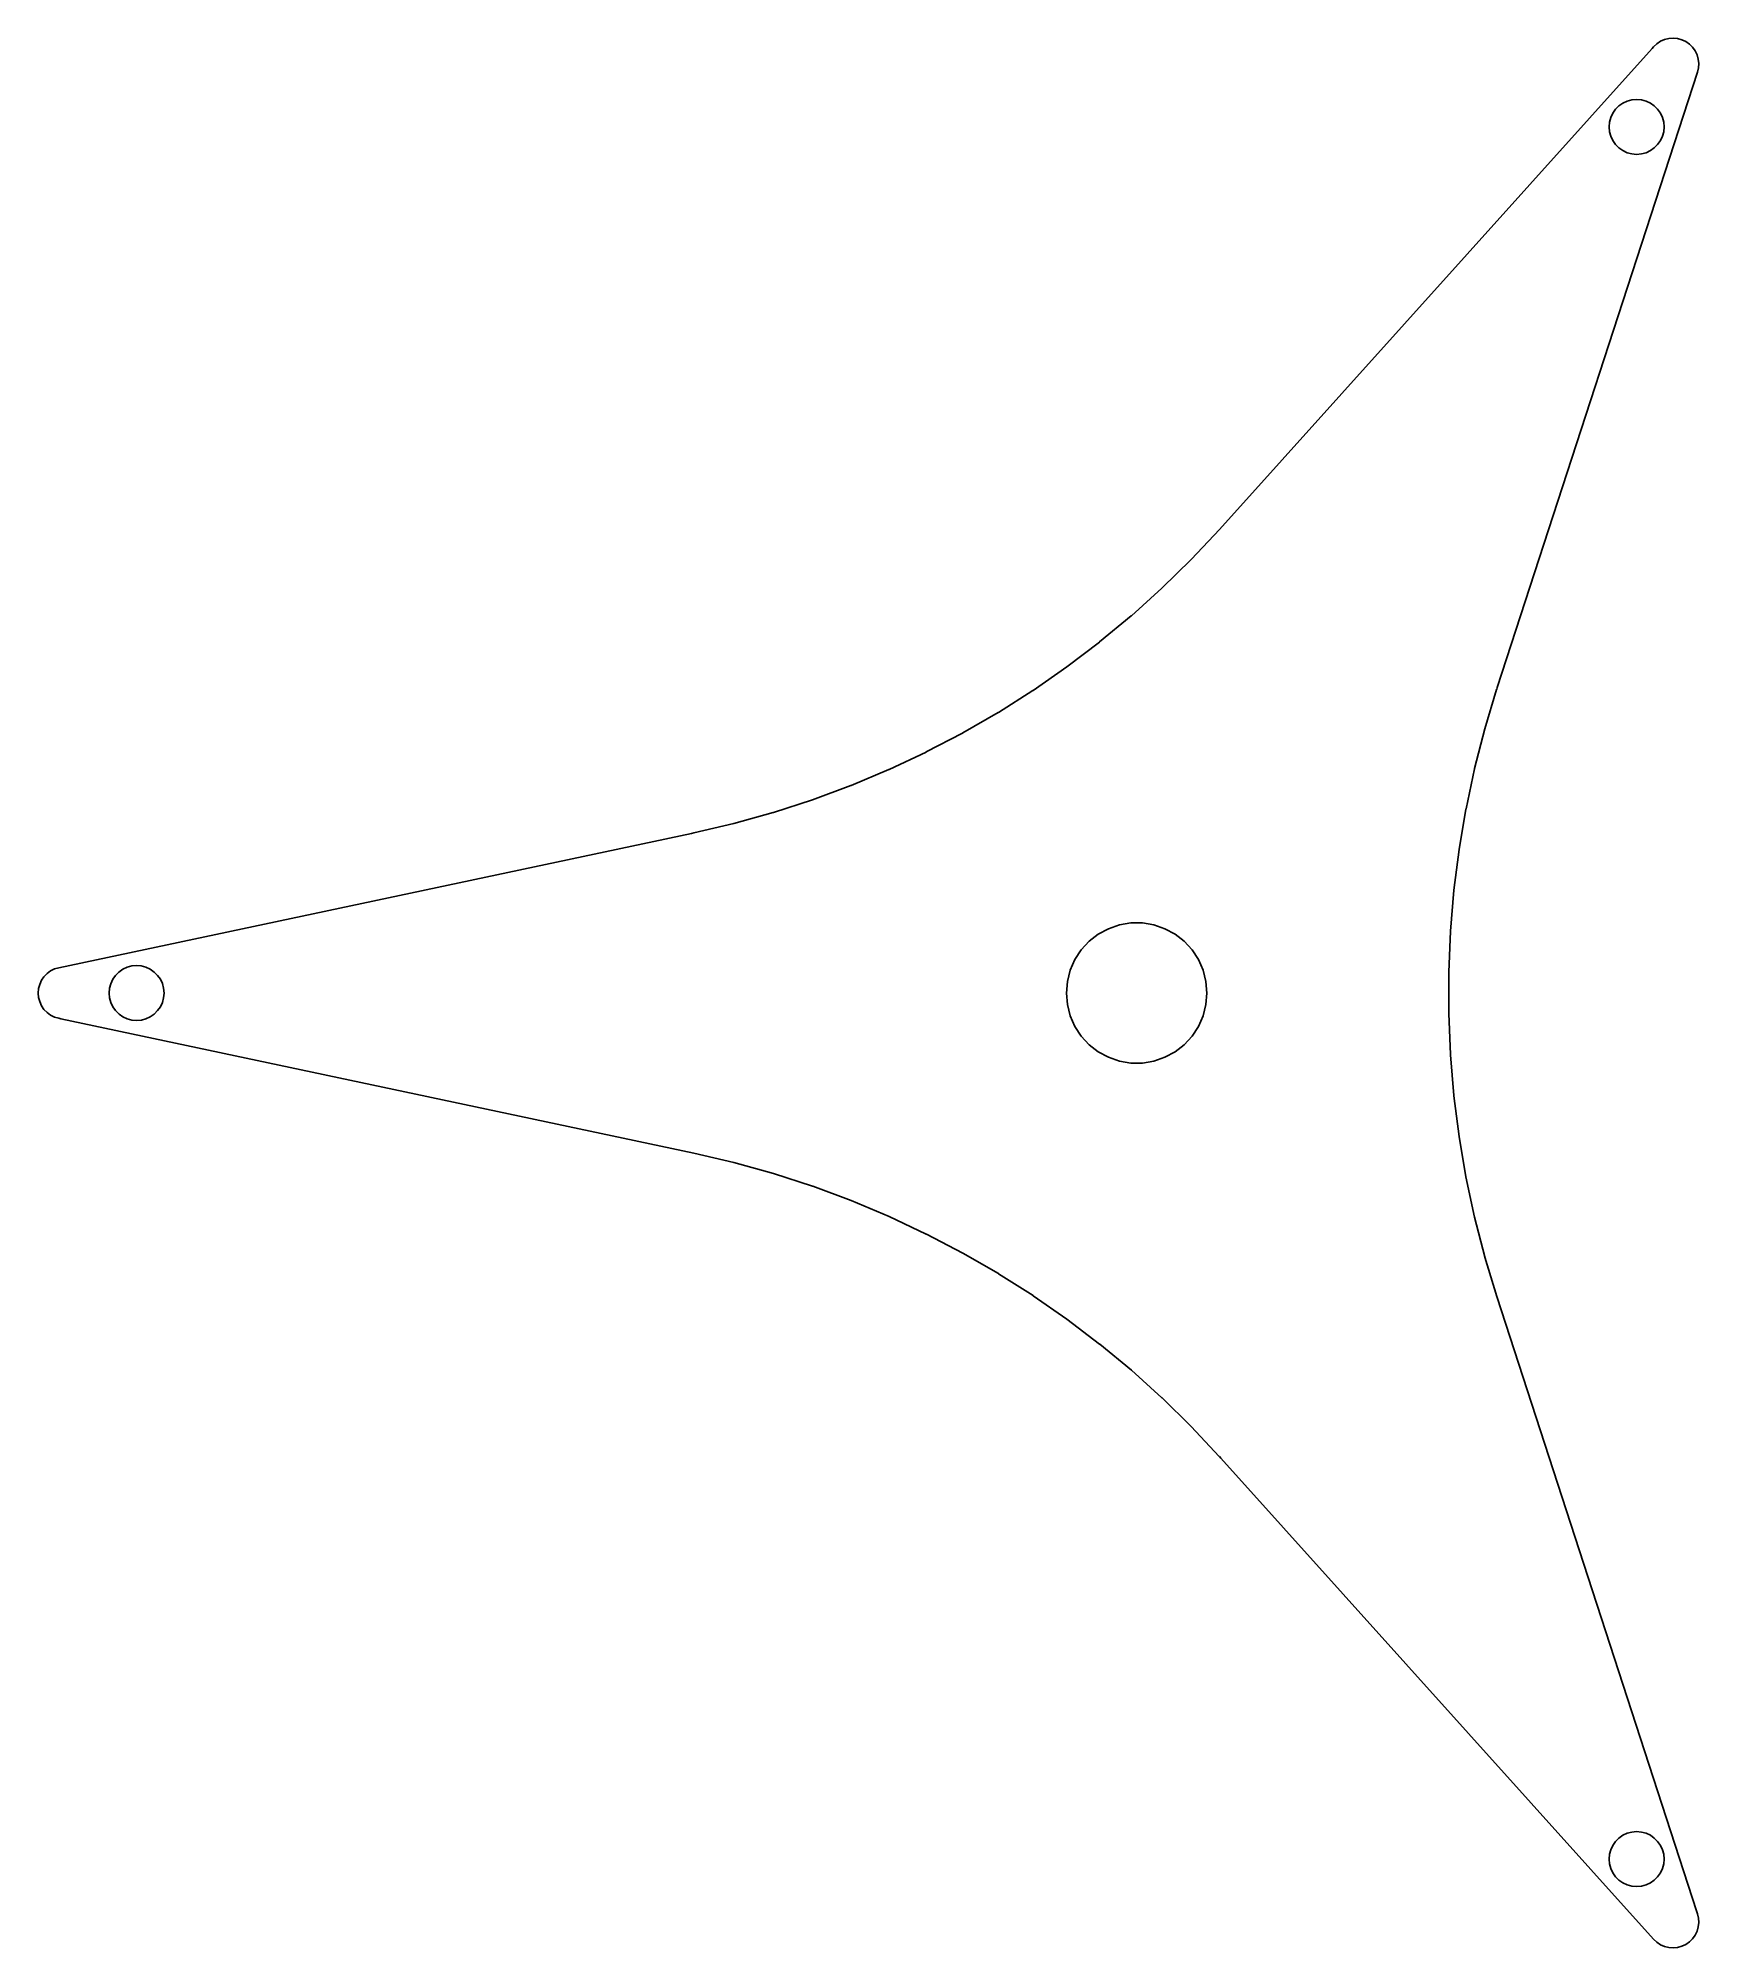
# Model space of a CAD drawing. Extents: x -462 to -270, y 166 to 387.
import ezdxf

# ---------------------------------------------------------------- set-up
doc = ezdxf.new("R2010")
doc.units = 0
doc.header["$MEASUREMENT"] = 0
doc.layers.add('Sketch3', color=7, linetype='Continuous')

msp = doc.modelspace()

# ---------------------------------------------------------------- linework, layer by layer
at = {"layer": 'Sketch3'}
for p, q in [((-273.69, 386.81, 2.99), (-274.16, 386.61, 2.99)), ((-273.19, 386.93, 2.99), (-273.69, 386.81, 2.99)), ((-272.68, 386.97, 2.99), (-273.19, 386.93, 2.99)), ((-272.18, 386.92, 2.99), (-272.68, 386.97, 2.99)), ((-271.68, 386.78, 2.99), (-272.18, 386.92, 2.99)), ((-271.22, 386.57, 2.99), (-271.68, 386.78, 2.99)), ((-275.12, 385.79, 2.99), (-325.2, 330.13, 2.99)), ((-274.95, 385.98, 2.99), (-275.12, 385.79, 2.99)), ((-274.58, 386.33, 2.99), (-274.95, 385.98, 2.99)), ((-274.16, 386.61, 2.99), (-274.58, 386.33, 2.99)), ((-270.8, 386.28, 2.99), (-271.22, 386.57, 2.99)), ((-270.44, 385.92, 2.99), (-270.8, 386.28, 2.99)), ((-270.14, 385.5, 2.99), (-270.44, 385.92, 2.99)), ((-269.92, 385.05, 2.99), (-270.14, 385.5, 2.99)), ((-269.78, 384.56, 2.99), (-269.92, 385.05, 2.99)), ((-269.72, 384.05, 2.99), (-269.78, 384.56, 2.99)), ((-293.04, 311.84, 2.99), (-269.87, 383.04, 2.99)), ((-269.87, 383.04, 2.99), (-269.75, 383.54, 2.99)), ((-269.75, 383.54, 2.99), (-269.72, 384.05, 2.99)), ((-279.67, 378.29, 2.99), (-279.9, 377.79, 2.99)), ((-279.35, 378.75, 2.99), (-279.67, 378.29, 2.99)), ((-278.96, 379.14, 2.99), (-279.35, 378.75, 2.99)), ((-278.51, 379.45, 2.99), (-278.96, 379.14, 2.99)), ((-278, 379.69, 2.99), (-278.51, 379.45, 2.99)), ((-277.47, 379.83, 2.99), (-278, 379.69, 2.99)), ((-276.92, 379.88, 2.99), (-277.47, 379.83, 2.99)), ((-276.37, 379.83, 2.99), (-276.92, 379.88, 2.99)), ((-275.83, 379.69, 2.99), (-276.37, 379.83, 2.99)), ((-275.33, 379.45, 2.99), (-275.83, 379.69, 2.99)), ((-274.88, 379.14, 2.99), (-275.33, 379.45, 2.99)), ((-274.49, 378.75, 2.99), (-274.88, 379.14, 2.99)), ((-274.17, 378.29, 2.99), (-274.49, 378.75, 2.99)), ((-273.93, 377.79, 2.99), (-274.17, 378.29, 2.99)), ((-280.04, 377.26, 2.99), (-280.09, 376.71, 2.99)), ((-280.09, 376.71, 2.99), (-280.04, 376.15, 2.99)), ((-279.9, 377.79, 2.99), (-280.04, 377.26, 2.99)), ((-280.04, 376.15, 2.99), (-279.9, 375.62, 2.99)), ((-273.79, 377.26, 2.99), (-273.93, 377.79, 2.99)), ((-273.93, 375.62, 2.99), (-273.79, 376.15, 2.99)), ((-273.74, 376.71, 2.99), (-273.79, 377.26, 2.99)), ((-273.79, 376.15, 2.99), (-273.74, 376.71, 2.99)), ((-279.9, 375.62, 2.99), (-279.67, 375.12, 2.99)), ((-279.67, 375.12, 2.99), (-279.35, 374.66, 2.99)), ((-279.35, 374.66, 2.99), (-278.96, 374.27, 2.99)), ((-278.96, 374.27, 2.99), (-278.51, 373.96, 2.99)), ((-278.51, 373.96, 2.99), (-278, 373.72, 2.99)), ((-278, 373.72, 2.99), (-277.47, 373.58, 2.99)), ((-277.47, 373.58, 2.99), (-276.92, 373.53, 2.99)), ((-276.92, 373.53, 2.99), (-276.37, 373.58, 2.99)), ((-276.37, 373.58, 2.99), (-275.83, 373.72, 2.99)), ((-275.83, 373.72, 2.99), (-275.33, 373.96, 2.99)), ((-275.33, 373.96, 2.99), (-274.88, 374.27, 2.99)), ((-274.88, 374.27, 2.99), (-274.49, 374.66, 2.99)), ((-274.49, 374.66, 2.99), (-274.17, 375.12, 2.99)), ((-274.17, 375.12, 2.99), (-273.93, 375.62, 2.99)), ((-325.2, 330.13, 2.99), (-328.44, 326.67, 2.99)), ((-328.47, 326.65, 2.99), (-331.85, 323.33, 2.99)), ((-328.45, 326.66, 2.99), (-328.47, 326.65, 2.99)), ((-328.44, 326.67, 2.99), (-328.45, 326.66, 2.99)), ((-331.87, 323.32, 2.99), (-335.39, 320.14, 2.99)), ((-331.85, 323.33, 2.99), (-331.87, 323.32, 2.99)), ((-335.4, 320.13, 2.99), (-339.06, 317.11, 2.99)), ((-335.39, 320.14, 2.99), (-335.4, 320.13, 2.99)), ((-339.07, 317.1, 2.99), (-342.85, 314.23, 2.99)), ((-339.06, 317.11, 2.99), (-339.07, 317.1, 2.99)), ((-342.86, 314.22, 2.99), (-346.76, 311.51, 2.99)), ((-342.85, 314.23, 2.99), (-342.86, 314.22, 2.99)), ((-294.49, 307.05, 2.99), (-293.12, 311.59, 2.99)), ((-293.12, 311.59, 2.99), (-293.11, 311.61, 2.99)), ((-293.11, 311.61, 2.99), (-293.04, 311.84, 2.99)), ((-346.77, 311.5, 2.99), (-350.78, 308.96, 2.99)), ((-346.76, 311.51, 2.99), (-346.77, 311.5, 2.99)), ((-350.79, 308.95, 2.99), (-354.9, 306.58, 2.99)), ((-350.78, 308.96, 2.99), (-350.79, 308.95, 2.99)), ((-354.91, 306.57, 2.99), (-359.12, 304.38, 2.99)), ((-354.9, 306.58, 2.99), (-354.91, 306.57, 2.99)), ((-295.67, 302.46, 2.99), (-294.49, 307.05, 2.99)), ((-359.13, 304.37, 2.99), (-363.42, 302.35, 2.99)), ((-359.12, 304.38, 2.99), (-359.13, 304.37, 2.99)), ((-363.44, 302.34, 2.99), (-367.81, 300.51, 2.99)), ((-363.42, 302.35, 2.99), (-363.44, 302.34, 2.99)), ((-296.66, 297.8, 2.99), (-295.68, 302.44, 2.99)), ((-295.68, 302.44, 2.99), (-295.67, 302.46, 2.99)), ((-372.29, 298.84, 2.99), (-376.8, 297.38, 2.99)), ((-372.27, 298.85, 2.99), (-372.29, 298.84, 2.99)), ((-367.83, 300.5, 2.99), (-372.27, 298.85, 2.99)), ((-367.81, 300.51, 2.99), (-367.83, 300.5, 2.99)), ((-381.39, 296.1, 2.99), (-386.01, 295.02, 2.99)), ((-376.82, 297.37, 2.99), (-381.39, 296.1, 2.99)), ((-376.8, 297.38, 2.99), (-376.82, 297.37, 2.99)), ((-297.46, 293.11, 2.99), (-296.67, 297.78, 2.99)), ((-296.67, 297.78, 2.99), (-296.66, 297.8, 2.99)), ((-386.27, 294.96, 2.99), (-459.51, 279.42, 2.99)), ((-386.02, 295.01, 2.99), (-386.27, 294.96, 2.99)), ((-386.01, 295.02, 2.99), (-386.02, 295.01, 2.99)), ((-298.06, 288.38, 2.99), (-297.46, 293.09, 2.99)), ((-297.46, 293.09, 2.99), (-297.46, 293.11, 2.99)), ((-298.46, 283.64, 2.99), (-298.06, 288.37, 2.99)), ((-298.06, 288.37, 2.99), (-298.06, 288.38, 2.99)), ((-339.22, 283.29, 2.99), (-340.28, 282.47, 2.99)), ((-338.04, 283.93, 2.99), (-339.22, 283.29, 2.99)), ((-336.77, 284.37, 2.99), (-338.04, 283.93, 2.99)), ((-335.45, 284.59, 2.99), (-336.77, 284.37, 2.99)), ((-334.11, 284.59, 2.99), (-335.45, 284.59, 2.99)), ((-332.78, 284.37, 2.99), (-334.11, 284.59, 2.99)), ((-331.51, 283.93, 2.99), (-332.78, 284.37, 2.99)), ((-330.33, 283.29, 2.99), (-331.51, 283.93, 2.99)), ((-329.27, 282.47, 2.99), (-330.33, 283.29, 2.99)), ((-298.66, 278.89, 2.99), (-298.46, 283.63, 2.99)), ((-298.46, 283.63, 2.99), (-298.46, 283.64, 2.99)), ((-341.19, 281.48, 2.99), (-341.92, 280.36, 2.99)), ((-340.28, 282.47, 2.99), (-341.19, 281.48, 2.99)), ((-328.37, 281.48, 2.99), (-329.27, 282.47, 2.99)), ((-327.63, 280.36, 2.99), (-328.37, 281.48, 2.99)), ((-460.86, 278.75, 2.99), (-461.22, 278.38, 2.99)), ((-460.45, 279.05, 2.99), (-460.86, 278.75, 2.99)), ((-460, 279.28, 2.99), (-460.45, 279.05, 2.99)), ((-459.51, 279.42, 2.99), (-460, 279.28, 2.99)), ((-453.25, 278.08, 2.99), (-452.93, 278.53, 2.99)), ((-452.93, 278.53, 2.99), (-452.54, 278.92, 2.99)), ((-452.54, 278.92, 2.99), (-452.08, 279.24, 2.99)), ((-452.08, 279.24, 2.99), (-451.58, 279.47, 2.99)), ((-451.58, 279.47, 2.99), (-451.05, 279.62, 2.99)), ((-451.05, 279.62, 2.99), (-450.5, 279.67, 2.99)), ((-450.5, 279.67, 2.99), (-449.95, 279.62, 2.99)), ((-449.95, 279.62, 2.99), (-449.41, 279.47, 2.99)), ((-449.41, 279.47, 2.99), (-448.91, 279.24, 2.99)), ((-448.91, 279.24, 2.99), (-448.46, 278.92, 2.99)), ((-448.46, 278.92, 2.99), (-448.06, 278.53, 2.99)), ((-448.06, 278.53, 2.99), (-447.75, 278.08, 2.99)), ((-342.46, 279.13, 2.99), (-342.79, 277.83, 2.99)), ((-341.92, 280.36, 2.99), (-342.46, 279.13, 2.99)), ((-327.09, 279.13, 2.99), (-327.63, 280.36, 2.99)), ((-326.76, 277.83, 2.99), (-327.09, 279.13, 2.99)), ((-298.66, 278.87, 2.99), (-298.66, 278.89, 2.99)), ((-298.66, 274.13, 2.99), (-298.66, 278.87, 2.99)), ((-461.84, 277, 2.99), (-461.88, 276.49, 2.99)), ((-461.88, 276.49, 2.99), (-461.84, 275.98, 2.99)), ((-461.71, 277.49, 2.99), (-461.84, 277, 2.99)), ((-461.5, 277.96, 2.99), (-461.71, 277.49, 2.99)), ((-461.22, 278.38, 2.99), (-461.5, 277.96, 2.99)), ((-453.67, 276.49, 2.99), (-453.62, 277.04, 2.99)), ((-453.62, 275.94, 2.99), (-453.67, 276.49, 2.99)), ((-453.62, 277.04, 2.99), (-453.48, 277.57, 2.99)), ((-453.48, 277.57, 2.99), (-453.25, 278.08, 2.99)), ((-447.75, 278.08, 2.99), (-447.51, 277.58, 2.99)), ((-447.51, 277.58, 2.99), (-447.37, 277.04, 2.99)), ((-447.37, 277.04, 2.99), (-447.32, 276.49, 2.99)), ((-447.32, 276.49, 2.99), (-447.37, 275.94, 2.99)), ((-342.79, 277.83, 2.99), (-342.9, 276.49, 2.99)), ((-342.9, 276.49, 2.99), (-342.79, 275.15, 2.99)), ((-326.65, 276.49, 2.99), (-326.76, 277.83, 2.99)), ((-326.76, 275.15, 2.99), (-326.65, 276.49, 2.99)), ((-461.84, 275.98, 2.99), (-461.71, 275.49, 2.99)), ((-461.71, 275.49, 2.99), (-461.5, 275.02, 2.99)), ((-461.5, 275.02, 2.99), (-461.22, 274.6, 2.99)), ((-461.22, 274.6, 2.99), (-460.86, 274.23, 2.99)), ((-460.86, 274.23, 2.99), (-460.45, 273.93, 2.99)), ((-453.48, 275.4, 2.99), (-453.62, 275.94, 2.99)), ((-453.24, 274.9, 2.99), (-453.48, 275.4, 2.99)), ((-452.93, 274.45, 2.99), (-453.24, 274.9, 2.99)), ((-452.53, 274.06, 2.99), (-452.93, 274.45, 2.99)), ((-452.08, 273.74, 2.99), (-452.53, 274.06, 2.99)), ((-448.45, 274.06, 2.99), (-448.91, 273.74, 2.99)), ((-448.06, 274.45, 2.99), (-448.45, 274.06, 2.99)), ((-447.74, 274.9, 2.99), (-448.06, 274.45, 2.99)), ((-447.51, 275.41, 2.99), (-447.74, 274.9, 2.99)), ((-447.37, 275.94, 2.99), (-447.51, 275.41, 2.99)), ((-342.79, 275.15, 2.99), (-342.46, 273.85, 2.99)), ((-327.09, 273.85, 2.99), (-326.76, 275.15, 2.99)), ((-298.66, 274.11, 2.99), (-298.66, 274.13, 2.99)), ((-298.46, 269.37, 2.99), (-298.66, 274.11, 2.99)), ((-460.45, 273.93, 2.99), (-460, 273.7, 2.99)), ((-460, 273.7, 2.99), (-459.51, 273.56, 2.99)), ((-459.51, 273.56, 2.99), (-459.26, 273.5, 2.99)), ((-459.26, 273.5, 2.99), (-386.02, 257.97, 2.99)), ((-451.58, 273.51, 2.99), (-452.08, 273.74, 2.99)), ((-451.04, 273.36, 2.99), (-451.58, 273.51, 2.99)), ((-450.49, 273.32, 2.99), (-451.04, 273.36, 2.99)), ((-449.94, 273.36, 2.99), (-450.49, 273.32, 2.99)), ((-449.41, 273.51, 2.99), (-449.94, 273.36, 2.99)), ((-448.91, 273.74, 2.99), (-449.41, 273.51, 2.99)), ((-342.46, 273.85, 2.99), (-341.92, 272.62, 2.99)), ((-341.92, 272.62, 2.99), (-341.19, 271.5, 2.99)), ((-328.37, 271.5, 2.99), (-327.63, 272.62, 2.99)), ((-327.63, 272.62, 2.99), (-327.09, 273.85, 2.99)), ((-341.19, 271.5, 2.99), (-340.28, 270.51, 2.99)), ((-340.28, 270.51, 2.99), (-339.22, 269.69, 2.99)), ((-339.22, 269.69, 2.99), (-338.04, 269.05, 2.99)), ((-331.51, 269.05, 2.99), (-330.33, 269.69, 2.99)), ((-330.33, 269.69, 2.99), (-329.27, 270.51, 2.99)), ((-329.27, 270.51, 2.99), (-328.37, 271.5, 2.99)), ((-338.04, 269.05, 2.99), (-336.77, 268.61, 2.99)), ((-336.77, 268.61, 2.99), (-335.45, 268.39, 2.99)), ((-335.45, 268.39, 2.99), (-334.11, 268.39, 2.99)), ((-334.11, 268.39, 2.99), (-332.78, 268.61, 2.99)), ((-332.78, 268.61, 2.99), (-331.51, 269.05, 2.99)), ((-298.46, 269.35, 2.99), (-298.46, 269.37, 2.99)), ((-298.06, 264.63, 2.99), (-298.46, 269.35, 2.99)), ((-298.06, 264.61, 2.99), (-298.06, 264.63, 2.99)), ((-297.46, 259.9, 2.99), (-298.06, 264.61, 2.99)), ((-297.46, 259.89, 2.99), (-297.46, 259.9, 2.99)), ((-296.67, 255.21, 2.99), (-297.46, 259.89, 2.99)), ((-386.02, 257.97, 2.99), (-381.4, 256.88, 2.99)), ((-381.4, 256.88, 2.99), (-381.39, 256.88, 2.99)), ((-381.39, 256.88, 2.99), (-381.37, 256.88, 2.99)), ((-381.37, 256.88, 2.99), (-376.8, 255.6, 2.99)), ((-376.8, 255.6, 2.99), (-376.79, 255.6, 2.99)), ((-376.79, 255.6, 2.99), (-372.27, 254.13, 2.99)), ((-372.27, 254.13, 2.99), (-372.26, 254.13, 2.99)), ((-372.26, 254.13, 2.99), (-367.81, 252.47, 2.99)), ((-296.67, 255.2, 2.99), (-296.67, 255.21, 2.99)), ((-295.68, 250.56, 2.99), (-296.67, 255.2, 2.99)), ((-367.81, 252.47, 2.99), (-367.8, 252.47, 2.99)), ((-367.8, 252.47, 2.99), (-363.42, 250.63, 2.99)), ((-363.42, 250.63, 2.99), (-363.41, 250.62, 2.99)), ((-363.41, 250.62, 2.99), (-359.12, 248.6, 2.99)), ((-295.68, 250.54, 2.99), (-295.68, 250.56, 2.99)), ((-294.49, 245.95, 2.99), (-295.68, 250.54, 2.99)), ((-359.12, 248.6, 2.99), (-359.1, 248.6, 2.99)), ((-359.1, 248.6, 2.99), (-354.9, 246.4, 2.99)), ((-354.9, 246.4, 2.99), (-354.88, 246.39, 2.99)), ((-354.88, 246.39, 2.99), (-350.78, 244.02, 2.99)), ((-294.49, 245.93, 2.99), (-294.49, 245.95, 2.99)), ((-294.49, 245.92, 2.99), (-294.49, 245.93, 2.99)), ((-293.11, 241.37, 2.99), (-294.49, 245.92, 2.99)), ((-350.78, 244.02, 2.99), (-350.76, 244.01, 2.99)), ((-350.76, 244.01, 2.99), (-346.76, 241.47, 2.99)), ((-346.76, 241.47, 2.99), (-346.74, 241.46, 2.99)), ((-346.74, 241.46, 2.99), (-342.85, 238.75, 2.99)), ((-269.95, 170.18, 2.99), (-293.11, 241.37, 2.99)), ((-342.85, 238.75, 2.99), (-342.84, 238.74, 2.99)), ((-342.84, 238.74, 2.99), (-339.06, 235.87, 2.99)), ((-339.06, 235.87, 2.99), (-339.05, 235.86, 2.99)), ((-339.05, 235.86, 2.99), (-335.39, 232.84, 2.99)), ((-335.39, 232.84, 2.99), (-335.38, 232.83, 2.99)), ((-335.38, 232.83, 2.99), (-331.85, 229.65, 2.99)), ((-331.85, 229.65, 2.99), (-331.84, 229.64, 2.99)), ((-331.84, 229.64, 2.99), (-328.45, 226.32, 2.99)), ((-328.45, 226.32, 2.99), (-325.21, 222.86, 2.99)), ((-325.21, 222.86, 2.99), (-325.2, 222.85, 2.99)), ((-325.2, 222.85, 2.99), (-325.03, 222.66, 2.99)), ((-325.03, 222.66, 2.99), (-274.95, 167, 2.99)), ((-278.51, 179.03, 2.99), (-278.96, 178.71, 2.99)), ((-278, 179.26, 2.99), (-278.51, 179.03, 2.99)), ((-277.47, 179.4, 2.99), (-278, 179.26, 2.99)), ((-276.92, 179.45, 2.99), (-277.47, 179.4, 2.99)), ((-276.37, 179.4, 2.99), (-276.92, 179.45, 2.99)), ((-275.83, 179.26, 2.99), (-276.37, 179.4, 2.99)), ((-275.33, 179.03, 2.99), (-275.83, 179.26, 2.99)), ((-274.88, 178.71, 2.99), (-275.33, 179.03, 2.99)), ((-280.04, 176.83, 2.99), (-280.09, 176.28, 2.99)), ((-279.9, 177.36, 2.99), (-280.04, 176.83, 2.99)), ((-279.67, 177.86, 2.99), (-279.9, 177.36, 2.99)), ((-279.35, 178.32, 2.99), (-279.67, 177.86, 2.99)), ((-278.96, 178.71, 2.99), (-279.35, 178.32, 2.99)), ((-274.49, 178.32, 2.99), (-274.88, 178.71, 2.99)), ((-274.17, 177.86, 2.99), (-274.49, 178.32, 2.99)), ((-273.93, 177.36, 2.99), (-274.17, 177.86, 2.99)), ((-273.79, 176.83, 2.99), (-273.93, 177.36, 2.99)), ((-273.74, 176.28, 2.99), (-273.79, 176.83, 2.99)), ((-280.09, 176.28, 2.99), (-280.04, 175.72, 2.99)), ((-280.04, 175.72, 2.99), (-279.9, 175.19, 2.99)), ((-279.9, 175.19, 2.99), (-279.67, 174.69, 2.99)), ((-279.67, 174.69, 2.99), (-279.35, 174.23, 2.99)), ((-274.49, 174.23, 2.99), (-274.17, 174.69, 2.99)), ((-274.17, 174.69, 2.99), (-273.93, 175.19, 2.99)), ((-273.93, 175.19, 2.99), (-273.79, 175.72, 2.99)), ((-273.79, 175.72, 2.99), (-273.74, 176.28, 2.99)), ((-279.35, 174.23, 2.99), (-278.96, 173.84, 2.99)), ((-278.96, 173.84, 2.99), (-278.51, 173.53, 2.99)), ((-278.51, 173.53, 2.99), (-278, 173.29, 2.99)), ((-278, 173.29, 2.99), (-277.47, 173.15, 2.99)), ((-277.47, 173.15, 2.99), (-276.92, 173.1, 2.99)), ((-276.92, 173.1, 2.99), (-276.37, 173.15, 2.99)), ((-276.37, 173.15, 2.99), (-275.83, 173.29, 2.99)), ((-275.83, 173.29, 2.99), (-275.33, 173.53, 2.99)), ((-275.33, 173.53, 2.99), (-274.88, 173.84, 2.99)), ((-274.88, 173.84, 2.99), (-274.49, 174.23, 2.99)), ((-269.87, 169.94, 2.99), (-269.95, 170.18, 2.99)), ((-270.14, 167.48, 2.99), (-269.92, 167.94, 2.99)), ((-269.92, 167.94, 2.99), (-269.78, 168.43, 2.99)), ((-269.75, 169.44, 2.99), (-269.87, 169.94, 2.99)), ((-269.78, 168.43, 2.99), (-269.72, 168.93, 2.99)), ((-269.72, 168.93, 2.99), (-269.75, 169.44, 2.99)), ((-274.95, 167, 2.99), (-274.58, 166.65, 2.99)), ((-274.58, 166.65, 2.99), (-274.16, 166.37, 2.99)), ((-274.16, 166.37, 2.99), (-273.69, 166.17, 2.99)), ((-273.69, 166.17, 2.99), (-273.19, 166.05, 2.99)), ((-273.19, 166.05, 2.99), (-272.68, 166.01, 2.99)), ((-272.68, 166.01, 2.99), (-272.18, 166.06, 2.99)), ((-272.18, 166.06, 2.99), (-271.68, 166.2, 2.99)), ((-271.68, 166.2, 2.99), (-271.22, 166.41, 2.99)), ((-271.22, 166.41, 2.99), (-270.81, 166.7, 2.99)), ((-270.81, 166.7, 2.99), (-270.44, 167.06, 2.99)), ((-270.44, 167.06, 2.99), (-270.14, 167.48, 2.99))]:
    msp.add_line(p, q, dxfattribs=at)

doc.saveas('drawing.dxf')
